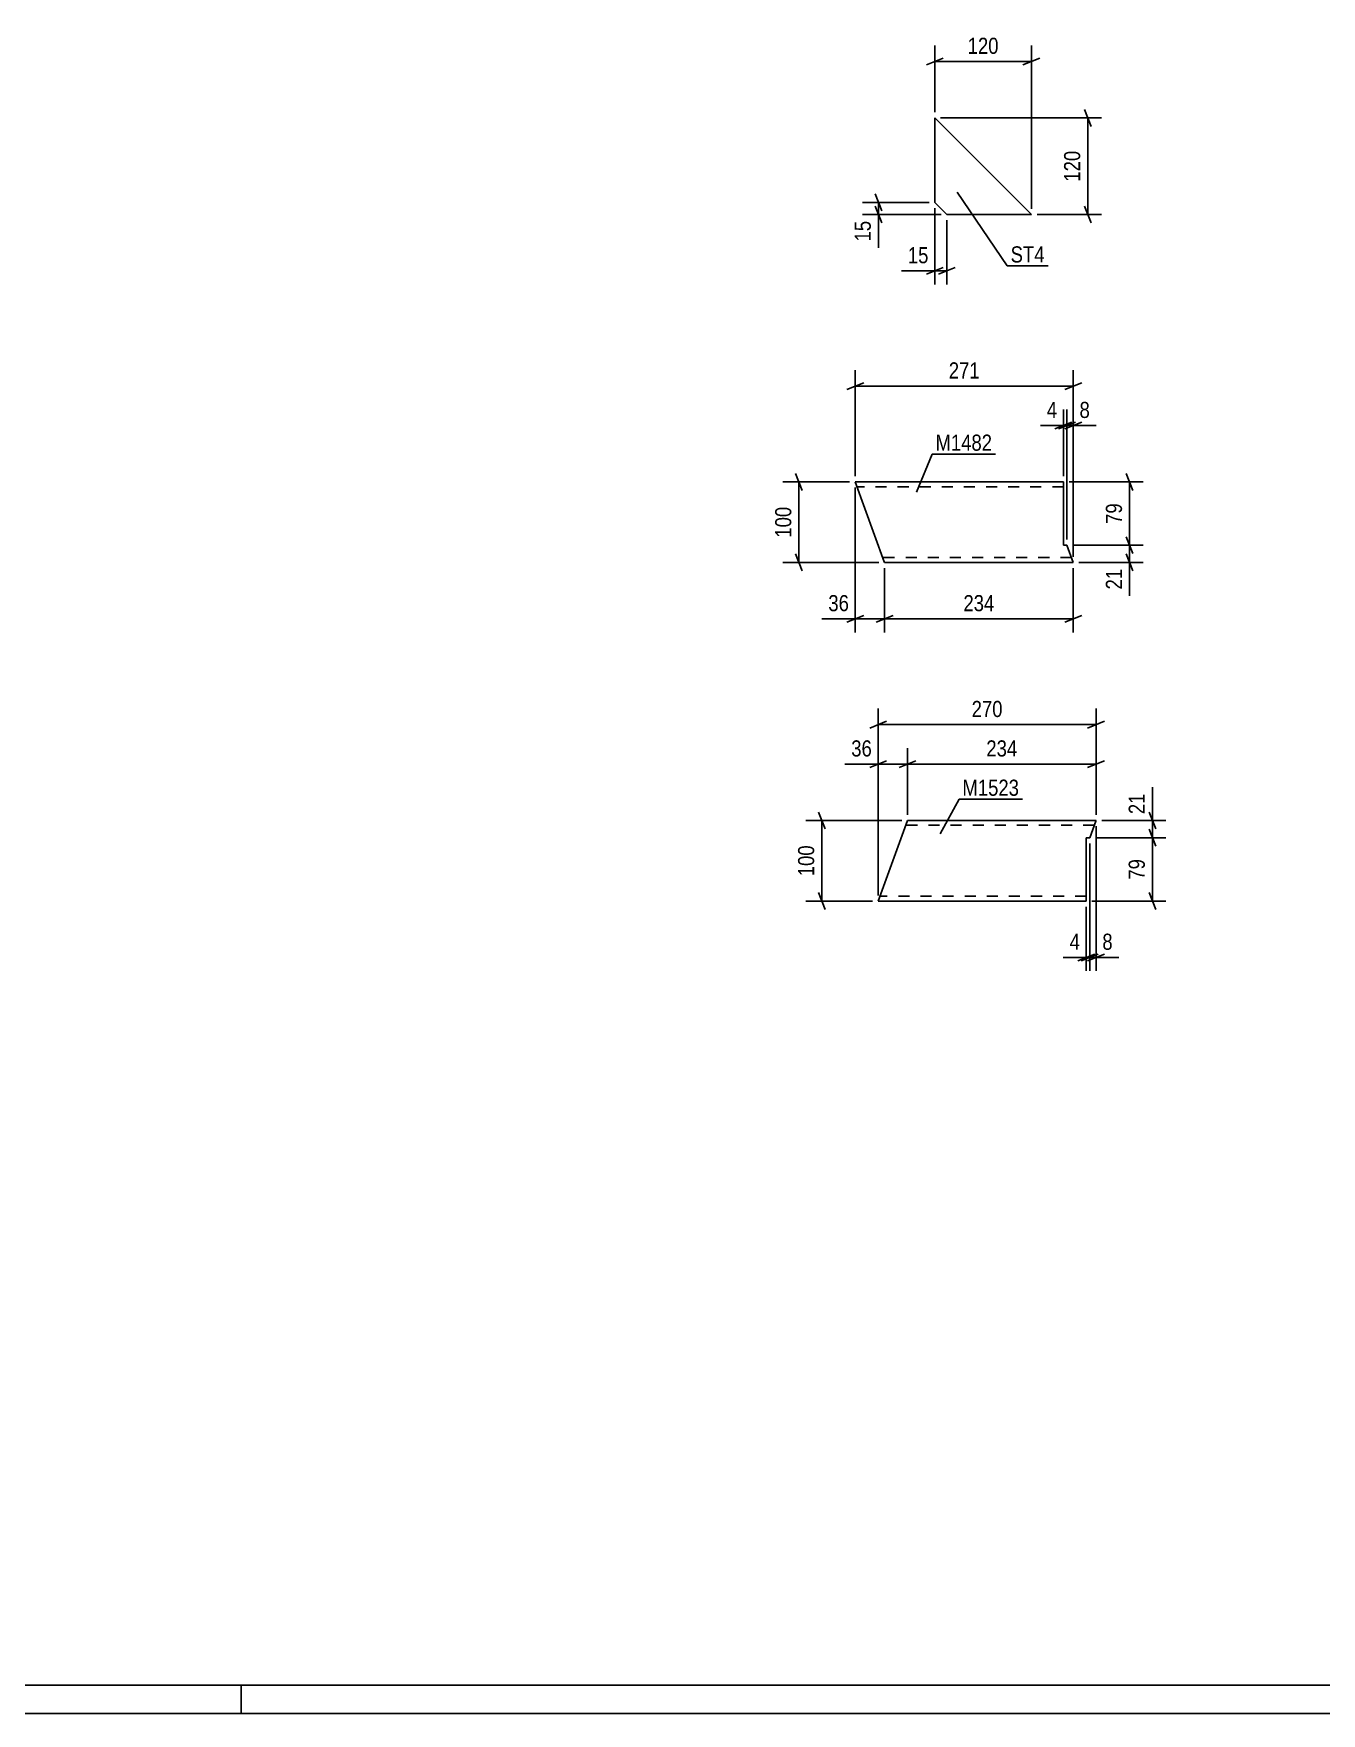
# Model space of a CAD drawing. Header units: millimetres. Extents: x 0 to 841, y 0 to 594.
# Drawn here: x 384.2 to 612.6, y 0 to 298 of the extents above; entities that cross this region are included whole.
import ezdxf

# ---------------------------------------------------------------- set-up
doc = ezdxf.new("R2010")
doc.units = ezdxf.units.MM
doc.linetypes.add('DXK_LINE_DOT2', pattern=[3.9198, 1.9599, -1.9599])
doc.styles.add('Arial Narrow', font='ARIALN.TTF', dxfattribs={"height": 0.2})

# ---------------------------------------------------------------- blocks, each defined once
blk = doc.blocks.new('Unknown-389636314-26907')
at = {"color": 5, "linetype": 'Continuous'}
for p, q in [((5, 5), (836, 5)), ((421, 0), (421, 5)), ((0, 0), (841, 0))]:
    blk.add_line(p, q, dxfattribs=at)
blk = doc.blocks.new('Part-389636314-27201 - 27200')
at = {"color": 2, "linetype": 'Continuous'}
for p, q in [((544.03, 283.02), (544.03, 268.02)), ((544.03, 283.02), (561.17, 265.88)), ((544.03, 268.02), (546.17, 265.88)), ((546.17, 265.88), (561.17, 265.88))]:
    blk.add_line(p, q, dxfattribs=at)
blk = doc.blocks.new('Part-389636314-51356 - 51355')
at = {"color": 2, "linetype": 'Continuous'}
for p, q in [((539.19, 158.39), (533.99, 144.1)), ((572.63, 158.39), (539.19, 158.39)), ((572.58, 158.26), (571.51, 155.33)), ((572.63, 158.39), (572.58, 158.26)), ((571.51, 155.33), (570.89, 155.33)), ((570.89, 155.33), (570.89, 144.1)), ((570.89, 144.1), (533.99, 144.1))]:
    blk.add_line(p, q, dxfattribs=at)
at = {"color": 7, "linetype": 'DXK_LINE_DOT2'}
for p, q in [((572.31, 157.53), (538.88, 157.53)), ((534.3, 144.96), (534.33, 145.03)), ((570.89, 144.96), (534.3, 144.96))]:
    blk.add_line(p, q, dxfattribs=at)
blk = doc.blocks.new('Part-389636314-51362 - 51361')
at = {"color": 2, "linetype": 'Continuous'}
for p, q in [((566.84, 218.44), (529.93, 218.44)), ((535.08, 204.29), (529.93, 218.44)), ((566.84, 218.44), (566.84, 218.31)), ((566.84, 218.31), (566.84, 216.73)), ((566.84, 207.22), (566.84, 216.73)), ((566.84, 207.22), (567.46, 207.22)), ((567.46, 207.22), (568.58, 204.16)), ((535.08, 204.29), (535.13, 204.16)), ((535.13, 204.16), (568.58, 204.16))]:
    blk.add_line(p, q, dxfattribs=at)
at = {"color": 7, "linetype": 'DXK_LINE_DOT2'}
for p, q in [((566.84, 217.59), (530.24, 217.59)), ((566.84, 216.73), (566.84, 217.94)), ((566.89, 207.22), (566.84, 207.22)), ((534.82, 205.01), (534.79, 205.08)), ((568.27, 205.01), (534.82, 205.01)), ((535.13, 204.16), (568.58, 204.16))]:
    blk.add_line(p, q, dxfattribs=at)
blk = doc.blocks.new('StraightDimension-389636314-27805 - 27200')
at = {"color": 7, "linetype": 'Continuous'}
for p, q in [((533.43, 269.52), (534.63, 266.52)), ((543.03, 268.02), (531.18, 268.02)), ((545.17, 265.88), (531.18, 265.88)), ((534.63, 264.38), (533.43, 267.38)), ((534.03, 265.88), (534.03, 268.02))]:
    blk.add_line(p, q, dxfattribs=at)
at = {"color": 0}
blk.add_wipeout([(533.28, 265.35), (529.08, 265.35), (529.08, 260.5), (533.28, 260.5)], dxfattribs=at)
at = {"color": 7, "linetype": 'Continuous'}
blk.add_line((534.03, 265.88), (534.03, 259.97), dxfattribs=at)
blk.add_line((534.03, 265.88), (534.03, 259.97), dxfattribs=at)
at = {"color": 3, "style": 'Arial Narrow'}
blk.add_text('15', height=2.863, rotation=90.0002, dxfattribs=at).set_placement((532.68, 261.1))
blk = doc.blocks.new('StraightDimension-389636314-27797 - 27200')
at = {"color": 7, "linetype": 'Continuous'}
for p, q in [((544.03, 267.02), (544.03, 253.48)), ((546.17, 264.88), (546.17, 253.48)), ((542.53, 255.28), (545.53, 256.48)), ((547.67, 256.48), (544.67, 255.28)), ((544.03, 255.88), (546.17, 255.88))]:
    blk.add_line(p, q, dxfattribs=at)
at = {"color": 0}
blk.add_wipeout([(543.5, 256.63), (543.5, 260.83), (538.65, 260.83), (538.65, 256.63)], dxfattribs=at)
at = {"color": 7, "linetype": 'Continuous'}
blk.add_line((544.03, 255.88), (538.12, 255.88), dxfattribs=at)
blk.add_line((544.03, 255.88), (538.12, 255.88), dxfattribs=at)
at = {"color": 3, "style": 'Arial Narrow'}
blk.add_text('15', height=2.863, dxfattribs=at).set_placement((539.25, 257.23))
blk = doc.blocks.new('StraightDimension-389636314-27809 - 27200')
at = {"color": 7, "linetype": 'Continuous'}
for p, q in [((571.77, 281.52), (570.57, 284.52)), ((545.03, 283.02), (573.57, 283.02)), ((571.17, 265.88), (571.17, 283.02)), ((562.17, 265.88), (573.57, 265.88)), ((570.57, 267.38), (571.77, 264.38))]:
    blk.add_line(p, q, dxfattribs=at)
at = {"color": 0}
blk.add_wipeout([(570.42, 277.79), (566.22, 277.79), (566.22, 271.11), (570.42, 271.11)], dxfattribs=at)
at = {"color": 3, "style": 'Arial Narrow'}
blk.add_text('120', height=2.863, rotation=90.0002, dxfattribs=at).set_placement((569.82, 271.71))
blk = doc.blocks.new('StraightDimension-389636314-27801 - 27200')
at = {"color": 7, "linetype": 'Continuous'}
for p, q in [((544.03, 284.02), (544.03, 295.87)), ((561.17, 266.88), (561.17, 295.87)), ((545.53, 293.62), (542.53, 292.42)), ((544.03, 293.02), (561.17, 293.02)), ((559.67, 292.42), (562.67, 293.62))]:
    blk.add_line(p, q, dxfattribs=at)
at = {"color": 0}
blk.add_wipeout([(555.94, 293.77), (555.94, 297.97), (549.26, 297.97), (549.26, 293.77)], dxfattribs=at)
at = {"color": 3, "style": 'Arial Narrow'}
blk.add_text('120', height=2.863, dxfattribs=at).set_placement((549.86, 294.37))
blk = doc.blocks.new('StraightDimension-389636314-51975 - 51355')
at = {"color": 7, "linetype": 'Continuous'}
for p, q in [((572.51, 155.33), (585.03, 155.33)), ((582.03, 156.83), (583.23, 153.83)), ((582.63, 144.1), (582.63, 155.33)), ((571.89, 144.1), (585.03, 144.1)), ((583.23, 142.6), (582.03, 145.6))]:
    blk.add_line(p, q, dxfattribs=at)
at = {"color": 0}
blk.add_wipeout([(581.88, 152.15), (577.68, 152.15), (577.68, 147.29), (581.88, 147.29)], dxfattribs=at)
at = {"color": 3, "style": 'Arial Narrow'}
blk.add_text('79', height=2.863, rotation=90.0002, dxfattribs=at).set_placement((581.28, 147.89))
blk = doc.blocks.new('StraightDimension-389636314-51974 - 51355')
at = {"color": 7, "linetype": 'Continuous'}
for p, q in [((573.63, 158.39), (585.03, 158.39)), ((582.03, 159.89), (583.23, 156.89)), ((582.63, 155.33), (582.63, 158.39)), ((572.51, 155.33), (585.03, 155.33)), ((583.23, 153.83), (582.03, 156.83))]:
    blk.add_line(p, q, dxfattribs=at)
at = {"color": 0}
blk.add_wipeout([(581.88, 163.77), (577.68, 163.77), (577.68, 158.91), (581.88, 158.91)], dxfattribs=at)
at = {"color": 7, "linetype": 'Continuous'}
blk.add_line((582.63, 158.39), (582.63, 164.3), dxfattribs=at)
blk.add_line((582.63, 158.39), (582.63, 164.3), dxfattribs=at)
at = {"color": 3, "style": 'Arial Narrow'}
blk.add_text('21', height=2.863, rotation=90.0002, dxfattribs=at).set_placement((581.28, 159.51))
blk = doc.blocks.new('StraightDimension-389636314-51381 - 51355')
at = {"color": 7, "linetype": 'Continuous'}
for p, q in [((539.19, 159.39), (539.19, 171.24)), ((572.63, 159.39), (572.63, 171.24)), ((540.69, 168.99), (537.69, 167.79)), ((539.19, 168.39), (572.63, 168.39)), ((571.13, 167.79), (574.13, 168.99))]:
    blk.add_line(p, q, dxfattribs=at)
at = {"color": 0}
blk.add_wipeout([(559.25, 169.14), (559.25, 173.34), (552.57, 173.34), (552.57, 169.14)], dxfattribs=at)
at = {"color": 3, "style": 'Arial Narrow'}
blk.add_text('234', height=2.863, dxfattribs=at).set_placement((553.17, 169.74))
blk = doc.blocks.new('StraightDimension-389636314-51382 - 51355')
at = {"color": 7, "linetype": 'Continuous'}
for p, q in [((533.99, 145.1), (533.99, 171.24)), ((539.19, 159.39), (539.19, 171.24)), ((532.49, 167.79), (535.49, 168.99)), ((533.99, 168.39), (539.19, 168.39)), ((540.69, 168.99), (537.69, 167.79))]:
    blk.add_line(p, q, dxfattribs=at)
at = {"color": 0}
blk.add_wipeout([(533.47, 169.14), (533.47, 173.34), (528.61, 173.34), (528.61, 169.14)], dxfattribs=at)
at = {"color": 7, "linetype": 'Continuous'}
blk.add_line((533.99, 168.39), (528.08, 168.39), dxfattribs=at)
blk.add_line((533.99, 168.39), (528.08, 168.39), dxfattribs=at)
at = {"color": 3, "style": 'Arial Narrow'}
blk.add_text('36', height=2.863, dxfattribs=at).set_placement((529.21, 169.74))
blk = doc.blocks.new('StraightDimension-389636314-51401 - 51355')
at = {"color": 7, "linetype": 'Continuous'}
for p, q in [((535.49, 175.99), (532.49, 174.79)), ((533.99, 145.1), (533.99, 178.24)), ((571.13, 174.79), (574.13, 175.99)), ((572.63, 159.39), (572.63, 178.24)), ((533.99, 175.39), (572.63, 175.39))]:
    blk.add_line(p, q, dxfattribs=at)
at = {"color": 0}
blk.add_wipeout([(556.65, 176.14), (556.65, 180.34), (549.97, 180.34), (549.97, 176.14)], dxfattribs=at)
at = {"color": 3, "style": 'Arial Narrow'}
blk.add_text('270', height=2.863, dxfattribs=at).set_placement((550.57, 176.74))
blk = doc.blocks.new('StraightDimension-389636314-52018 - 51355')
at = {"color": 7, "linetype": 'Continuous'}
for p, q in [((572.63, 157.39), (572.63, 131.7)), ((571.51, 154.33), (571.51, 131.7)), ((570.01, 133.5), (573.01, 134.7)), ((574.13, 134.7), (571.13, 133.5)), ((571.51, 134.1), (572.63, 134.1))]:
    blk.add_line(p, q, dxfattribs=at)
at = {"color": 0}
blk.add_wipeout([(576.18, 134.85), (576.18, 139.05), (573.15, 139.05), (573.15, 134.85)], dxfattribs=at)
at = {"color": 7, "linetype": 'Continuous'}
blk.add_line((572.63, 134.1), (576.7, 134.1), dxfattribs=at)
blk.add_line((572.63, 134.1), (576.7, 134.1), dxfattribs=at)
at = {"color": 3, "style": 'Arial Narrow'}
blk.add_text('8', height=2.86, dxfattribs=at).set_placement((573.75, 135.45))
blk = doc.blocks.new('StraightDimension-389636314-52019 - 51355')
at = {"color": 7, "linetype": 'Continuous'}
for p, q in [((571.51, 154.33), (571.51, 131.7)), ((570.89, 143.1), (570.89, 131.7)), ((569.39, 133.5), (572.39, 134.7)), ((573.01, 134.7), (570.01, 133.5)), ((570.89, 134.1), (571.51, 134.1))]:
    blk.add_line(p, q, dxfattribs=at)
at = {"color": 0}
blk.add_wipeout([(570.37, 134.85), (570.37, 139.05), (567.34, 139.05), (567.34, 134.85)], dxfattribs=at)
at = {"color": 7, "linetype": 'Continuous'}
blk.add_line((570.89, 134.1), (566.81, 134.1), dxfattribs=at)
blk.add_line((570.89, 134.1), (566.81, 134.1), dxfattribs=at)
at = {"color": 3, "style": 'Arial Narrow'}
blk.add_text('4', height=2.86, dxfattribs=at).set_placement((567.94, 135.45))
blk = doc.blocks.new('StraightDimension-389636314-52135 - 51355')
at = {"color": 7, "linetype": 'Continuous'}
for p, q in [((538.19, 158.39), (521.14, 158.39)), ((524.59, 156.89), (523.39, 159.89)), ((523.99, 144.1), (523.99, 158.39)), ((532.99, 144.1), (521.14, 144.1)), ((523.39, 145.6), (524.59, 142.6))]:
    blk.add_line(p, q, dxfattribs=at)
at = {"color": 0}
blk.add_wipeout([(523.24, 154.59), (519.04, 154.59), (519.04, 147.9), (523.24, 147.9)], dxfattribs=at)
at = {"color": 3, "style": 'Arial Narrow'}
blk.add_text('100', height=2.863, rotation=90.0002, dxfattribs=at).set_placement((522.64, 148.5))
blk = doc.blocks.new('StraightDimension-389636314-51420 - 51361')
at = {"color": 7, "linetype": 'Continuous'}
for p, q in [((535.13, 203.16), (535.13, 191.76)), ((568.58, 203.16), (568.58, 191.76)), ((536.63, 194.76), (533.63, 193.56)), ((535.13, 194.16), (568.58, 194.16)), ((567.08, 193.56), (570.08, 194.76))]:
    blk.add_line(p, q, dxfattribs=at)
at = {"color": 0}
blk.add_wipeout([(555.2, 194.91), (555.2, 199.11), (548.51, 199.11), (548.51, 194.91)], dxfattribs=at)
at = {"color": 3, "style": 'Arial Narrow'}
blk.add_text('234', height=2.863, dxfattribs=at).set_placement((549.11, 195.51))
blk = doc.blocks.new('StraightDimension-389636314-51916 - 51361')
at = {"color": 7, "linetype": 'Continuous'}
for p, q in [((566.84, 219.44), (566.84, 231.29)), ((567.46, 208.22), (567.46, 231.29)), ((565.34, 227.84), (568.34, 229.04)), ((568.96, 229.04), (565.96, 227.84)), ((566.84, 228.44), (567.46, 228.44))]:
    blk.add_line(p, q, dxfattribs=at)
at = {"color": 0}
blk.add_wipeout([(566.31, 229.19), (566.31, 233.39), (563.29, 233.39), (563.29, 229.19)], dxfattribs=at)
at = {"color": 7, "linetype": 'Continuous'}
blk.add_line((566.84, 228.44), (562.76, 228.44), dxfattribs=at)
blk.add_line((566.84, 228.44), (562.76, 228.44), dxfattribs=at)
at = {"color": 3, "style": 'Arial Narrow'}
blk.add_text('4', height=2.86, dxfattribs=at).set_placement((563.89, 229.79))
blk = doc.blocks.new('StraightDimension-389636314-51414 - 51361')
at = {"color": 7, "linetype": 'Continuous'}
for p, q in [((528.93, 218.44), (517.08, 218.44)), ((520.53, 216.94), (519.33, 219.94)), ((519.93, 204.16), (519.93, 218.44)), ((519.33, 205.66), (520.53, 202.66)), ((534.13, 204.16), (517.08, 204.16))]:
    blk.add_line(p, q, dxfattribs=at)
at = {"color": 0}
blk.add_wipeout([(519.18, 214.64), (514.98, 214.64), (514.98, 207.96), (519.18, 207.96)], dxfattribs=at)
at = {"color": 3, "style": 'Arial Narrow'}
blk.add_text('100', height=2.863, rotation=90.0002, dxfattribs=at).set_placement((518.58, 208.56))
blk = doc.blocks.new('StraightDimension-389636314-51915 - 51361')
at = {"color": 7, "linetype": 'Continuous'}
for p, q in [((567.46, 208.22), (567.46, 231.29)), ((568.58, 205.16), (568.58, 231.29)), ((565.96, 227.84), (568.96, 229.04)), ((570.08, 229.04), (567.08, 227.84)), ((567.46, 228.44), (568.58, 228.44))]:
    blk.add_line(p, q, dxfattribs=at)
at = {"color": 0}
blk.add_wipeout([(572.13, 229.19), (572.13, 233.39), (569.1, 233.39), (569.1, 229.19)], dxfattribs=at)
at = {"color": 7, "linetype": 'Continuous'}
blk.add_line((568.58, 228.44), (572.66, 228.44), dxfattribs=at)
blk.add_line((568.58, 228.44), (572.66, 228.44), dxfattribs=at)
at = {"color": 3, "style": 'Arial Narrow'}
blk.add_text('8', height=2.86, dxfattribs=at).set_placement((569.7, 229.79))
blk = doc.blocks.new('StraightDimension-389636314-51421 - 51361')
at = {"color": 7, "linetype": 'Continuous'}
for p, q in [((529.93, 217.44), (529.93, 191.76)), ((535.13, 203.16), (535.13, 191.76)), ((528.43, 193.56), (531.43, 194.76)), ((529.93, 194.16), (535.13, 194.16)), ((536.63, 194.76), (533.63, 193.56))]:
    blk.add_line(p, q, dxfattribs=at)
at = {"color": 0}
blk.add_wipeout([(529.41, 194.91), (529.41, 199.11), (524.55, 199.11), (524.55, 194.91)], dxfattribs=at)
at = {"color": 7, "linetype": 'Continuous'}
blk.add_line((529.93, 194.16), (524.02, 194.16), dxfattribs=at)
blk.add_line((529.93, 194.16), (524.02, 194.16), dxfattribs=at)
at = {"color": 3, "style": 'Arial Narrow'}
blk.add_text('36', height=2.863, dxfattribs=at).set_placement((525.15, 195.51))
blk = doc.blocks.new('StraightDimension-389636314-51787 - 51361')
at = {"color": 7, "linetype": 'Continuous'}
for p, q in [((577.98, 208.72), (579.18, 205.72)), ((568.46, 207.22), (580.98, 207.22)), ((579.18, 202.66), (577.98, 205.66)), ((578.58, 204.16), (578.58, 207.22)), ((569.58, 204.16), (580.98, 204.16))]:
    blk.add_line(p, q, dxfattribs=at)
at = {"color": 0}
blk.add_wipeout([(577.83, 203.63), (573.63, 203.63), (573.63, 198.77), (577.83, 198.77)], dxfattribs=at)
at = {"color": 7, "linetype": 'Continuous'}
blk.add_line((578.58, 204.16), (578.58, 198.25), dxfattribs=at)
blk.add_line((578.58, 204.16), (578.58, 198.25), dxfattribs=at)
at = {"color": 3, "style": 'Arial Narrow'}
blk.add_text('21', height=2.863, rotation=90.0002, dxfattribs=at).set_placement((577.23, 199.37))
blk = doc.blocks.new('StraightDimension-389636314-51786 - 51361')
at = {"color": 7, "linetype": 'Continuous'}
for p, q in [((567.84, 218.44), (580.98, 218.44)), ((577.98, 219.94), (579.18, 216.94)), ((578.58, 207.22), (578.58, 218.44)), ((579.18, 205.72), (577.98, 208.72)), ((568.46, 207.22), (580.98, 207.22))]:
    blk.add_line(p, q, dxfattribs=at)
at = {"color": 0}
blk.add_wipeout([(577.83, 215.26), (573.63, 215.26), (573.63, 210.4), (577.83, 210.4)], dxfattribs=at)
at = {"color": 3, "style": 'Arial Narrow'}
blk.add_text('79', height=2.863, rotation=90.0002, dxfattribs=at).set_placement((577.23, 211))
blk = doc.blocks.new('StraightDimension-389636314-51440 - 51361')
at = {"color": 7, "linetype": 'Continuous'}
for p, q in [((531.43, 236.04), (528.43, 234.84)), ((529.93, 219.44), (529.93, 238.29)), ((529.93, 235.44), (568.58, 235.44)), ((567.08, 234.84), (570.08, 236.04)), ((568.58, 205.16), (568.58, 238.29))]:
    blk.add_line(p, q, dxfattribs=at)
at = {"color": 0}
blk.add_wipeout([(552.6, 236.19), (552.6, 240.39), (545.91, 240.39), (545.91, 236.19)], dxfattribs=at)
at = {"color": 3, "style": 'Arial Narrow'}
blk.add_text('271', height=2.863, dxfattribs=at).set_placement((546.51, 236.79))
blk = doc.blocks.new('Mark-389636314-27919 - 27200')
at = {"color": 0}
blk.add_wipeout([(563.51, 257.37), (563.51, 260.37), (557.48, 260.37), (557.48, 257.37)], dxfattribs=at)
blk.add_wipeout([(563.51, 257.37), (563.51, 260.37), (557.48, 260.37), (557.48, 257.37)], dxfattribs=at)
at = {"color": 30, "linetype": 'Continuous'}
for p, q in [((548, 269.85), (556.88, 256.77)), ((556.88, 256.77), (564.11, 256.77))]:
    blk.add_line(p, q, dxfattribs=at)
at = {"color": 3, "style": 'Arial Narrow'}
blk.add_text('ST4', height=2.863, dxfattribs=at).set_placement((557.48, 257.37))
blk = doc.blocks.new('Mark-389636314-51443 - 51355')
at = {"color": 0}
blk.add_wipeout([(558.98, 162.77), (558.98, 165.77), (548.93, 165.77), (548.93, 162.77)], dxfattribs=at)
blk.add_wipeout([(558.98, 162.77), (558.98, 165.77), (548.93, 165.77), (548.93, 162.77)], dxfattribs=at)
at = {"color": 30, "linetype": 'Continuous'}
for p, q in [((544.96, 156.03), (548.33, 162.17)), ((548.33, 162.17), (559.58, 162.17))]:
    blk.add_line(p, q, dxfattribs=at)
at = {"color": 3, "style": 'Arial Narrow'}
blk.add_text('M1523', height=2.863, dxfattribs=at).set_placement((548.93, 162.77))
blk = doc.blocks.new('Mark-389636314-51446 - 51361')
at = {"color": 0}
blk.add_wipeout([(554.2, 223.98), (554.2, 226.98), (544.15, 226.98), (544.15, 223.98)], dxfattribs=at)
blk.add_wipeout([(554.2, 223.98), (554.2, 226.98), (544.15, 226.98), (544.15, 223.98)], dxfattribs=at)
at = {"color": 30, "linetype": 'Continuous'}
for p, q in [((540.81, 216.61), (543.55, 223.38)), ((543.55, 223.38), (554.8, 223.38))]:
    blk.add_line(p, q, dxfattribs=at)
at = {"color": 3, "style": 'Arial Narrow'}
blk.add_text('M1482', height=2.863, dxfattribs=at).set_placement((544.15, 223.98))

msp = doc.modelspace()

# ---------------------------------------------------------------- block references
for name in ['Unknown-389636314-26907', 'Part-389636314-27201 - 27200', 'Part-389636314-51362 - 51361', 'Part-389636314-51356 - 51355']:
    msp.add_blockref(name, (0, 0))

# ---------------------------------------------------------------- next in the draw order: block references
for name in ['StraightDimension-389636314-27805 - 27200', 'StraightDimension-389636314-51916 - 51361', 'StraightDimension-389636314-51420 - 51361', 'StraightDimension-389636314-51975 - 51355']:
    msp.add_blockref(name, (0, 0))

# ---------------------------------------------------------------- next in the draw order: block references
for name in ['StraightDimension-389636314-27797 - 27200', 'StraightDimension-389636314-51915 - 51361', 'StraightDimension-389636314-51414 - 51361', 'StraightDimension-389636314-51974 - 51355']:
    msp.add_blockref(name, (0, 0))

# ---------------------------------------------------------------- next in the draw order: block references
for name in ['StraightDimension-389636314-27809 - 27200', 'StraightDimension-389636314-51421 - 51361', 'StraightDimension-389636314-51787 - 51361', 'StraightDimension-389636314-51381 - 51355']:
    msp.add_blockref(name, (0, 0))

# ---------------------------------------------------------------- next in the draw order: block references
for name in ['StraightDimension-389636314-27801 - 27200', 'StraightDimension-389636314-51786 - 51361', 'StraightDimension-389636314-51382 - 51355']:
    msp.add_blockref(name, (0, 0))

# ---------------------------------------------------------------- next in the draw order: block references
for name in ['Mark-389636314-27919 - 27200', 'StraightDimension-389636314-51440 - 51361', 'StraightDimension-389636314-51401 - 51355']:
    msp.add_blockref(name, (0, 0))

# ---------------------------------------------------------------- next in the draw order: block references
for name in ['Mark-389636314-51446 - 51361', 'Mark-389636314-51443 - 51355', 'StraightDimension-389636314-52135 - 51355', 'StraightDimension-389636314-52018 - 51355']:
    msp.add_blockref(name, (0, 0))

# ---------------------------------------------------------------- next in the draw order: block references
msp.add_blockref('StraightDimension-389636314-52019 - 51355', (0, 0))

doc.saveas('drawing.dxf')
